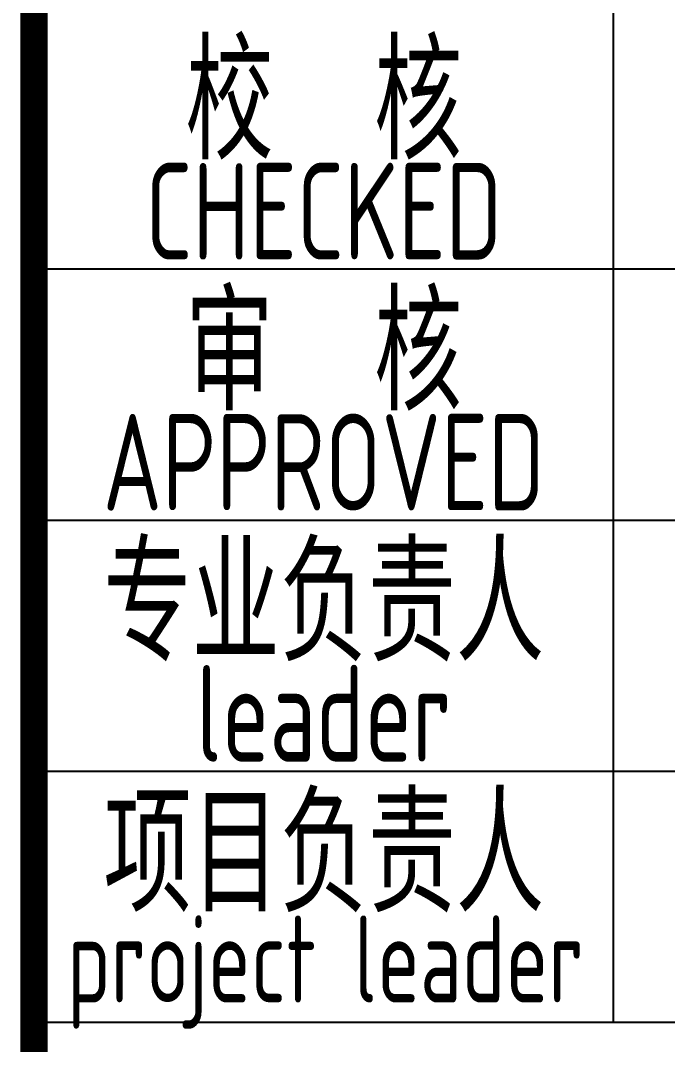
# Model space of a CAD drawing. Extents: x 5693218 to 11495510, y -728562 to -461276.
# Drawn here: x 5732340 to 5734014, y -501834 to -499183 of the extents above; entities that cross this region are included whole.
import ezdxf
from ezdxf.enums import TextEntityAlignment as Align

# ---------------------------------------------------------------- set-up
doc = ezdxf.new("R2010")
doc.units = 0
doc.header["$LTSCALE"] = 1000
doc.header["$MEASUREMENT"] = 0
doc.layers.get('0').update_dxf_attribs({"linetype": 'CONTINUOUS'})
doc.styles.add('AHD', font='sceie.shx', dxfattribs={"width": 0.7, "bigfont": 'sceic.shx'})

msp = doc.modelspace()

# ---------------------------------------------------------------- linework, layer by layer
for p, q in [((5733874.5, -501776.5), (5733874.5, -498526.5)), ((5732374.5, -499826.5), (5737874.5, -499826.5)), ((5732374.5, -500476.5), (5737874.5, -500476.5)), ((5732374.5, -501126.5), (5750374.5, -501126.5)), ((5732374.5, -501776.5), (5750374.5, -501776.5))]:
    msp.add_line(p, q)
at = {"const_width": 70}
msp.add_lwpolyline([(5732374.5, -496776.5), (5732374.5, -502776.5)], dxfattribs=at)
msp.add_lwpolyline([(5750374.5, -496776.5, 70, 70, 0), (5732374.5, -496776.5, 70, 70, 0), (5732374.5, -502776.5, 0, 0, 0)], format="xyseb")

# ---------------------------------------------------------------- texts
at = {"style": 'AHD', "width": 0.8}
for s, height, p in [('校  核', 300, (5733124.5, -499376.5)), ('校  核', 300, (5733124.5, -499376.5)), ('CHECKED', 250, (5733124.5, -499676.5)), ('CHECKED', 250, (5733124.5, -499676.5)), ('审  核', 300, (5733124.5, -500026.5)), ('审  核', 300, (5733124.5, -500026.5)), ('APPROVED', 250, (5733124.5, -500326.5)), ('APPROVED', 250, (5733124.5, -500326.5)), ('专业负责人', 300, (5733124.5, -500676.5)), ('leader', 250, (5733124.5, -500976.5)), ('项目负责人', 300, (5733124.5, -501326.5)), ('project leader', 225, (5733128.6, -501646.5))]:
    msp.add_text(s, height=height, dxfattribs=at).set_placement(p, align=Align.MIDDLE)

doc.saveas('drawing.dxf')
